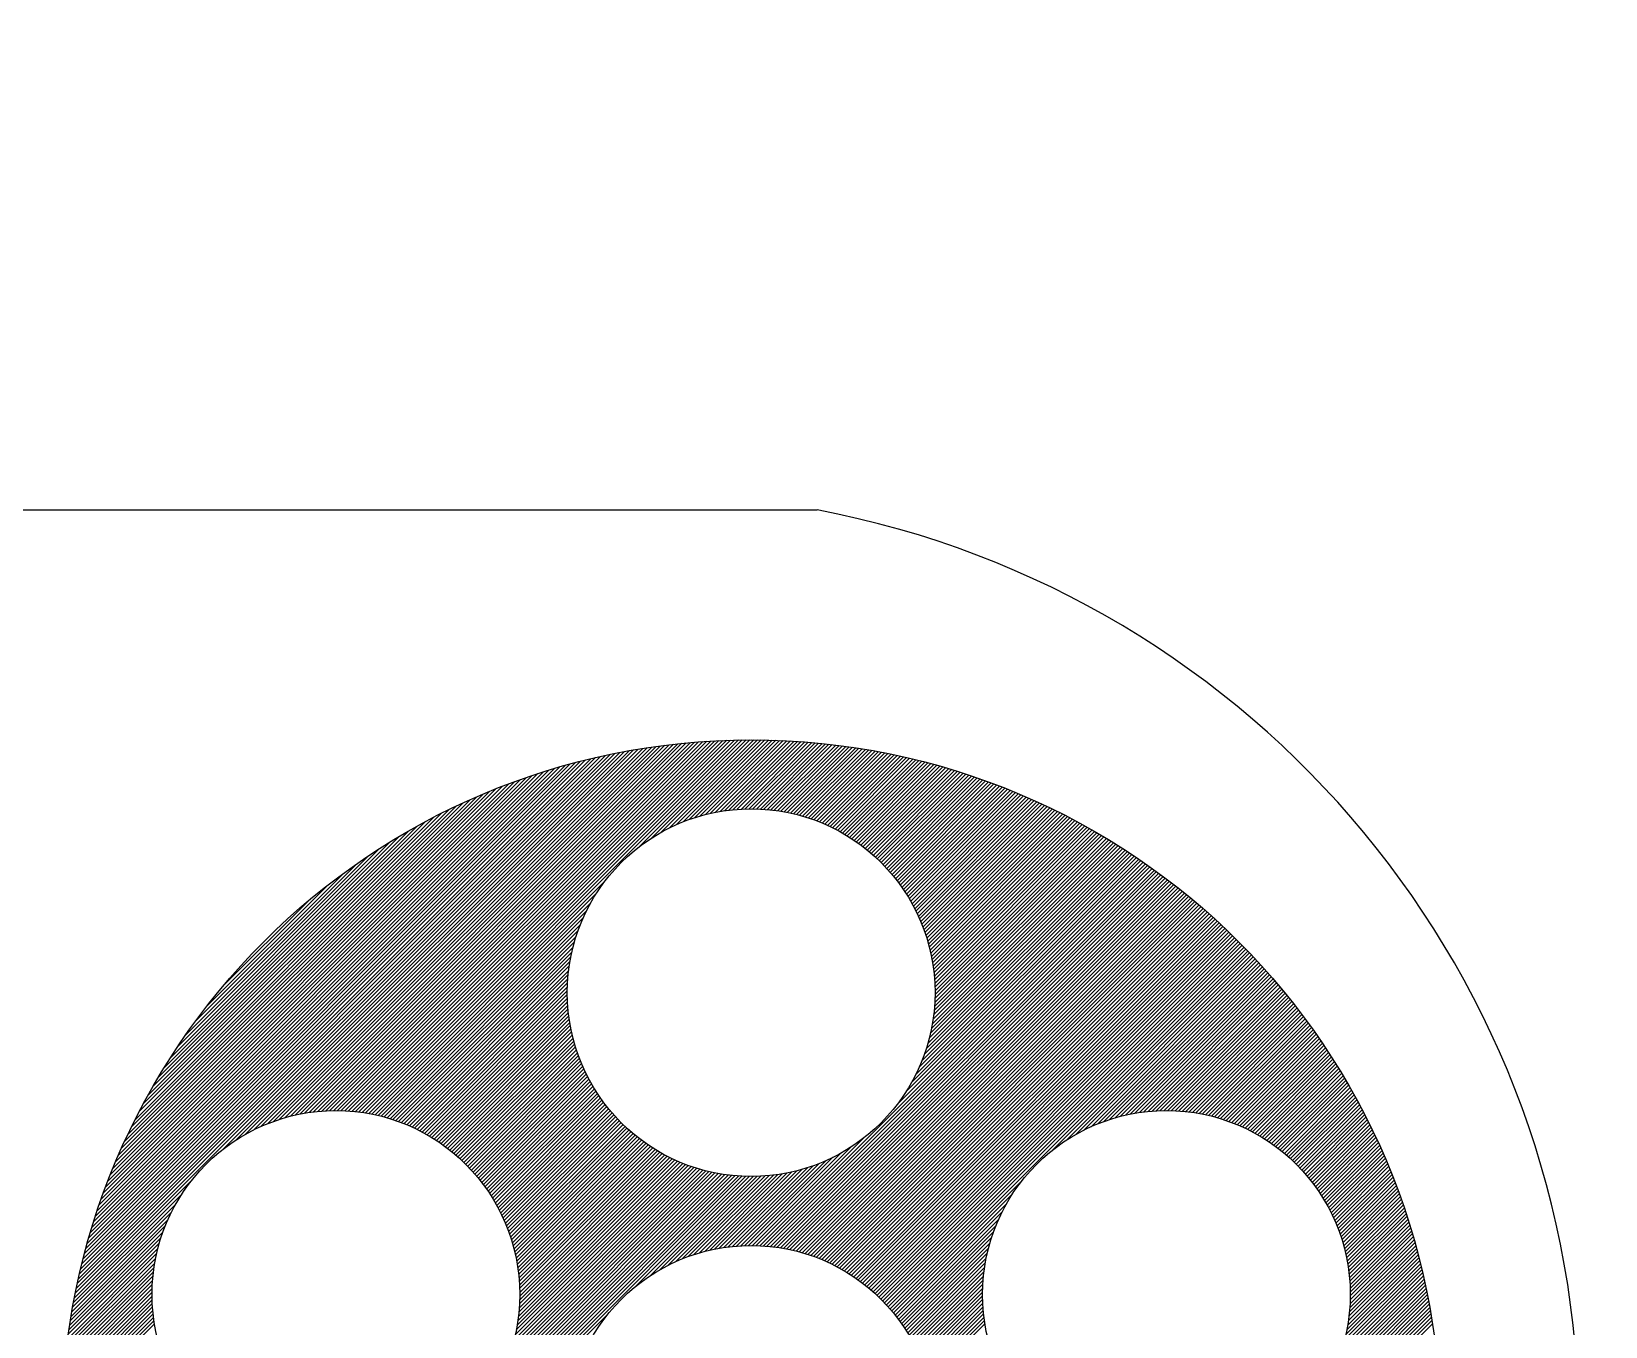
# Model space of a CAD drawing. Extents: x 283.12 to 290.32, y 132.6 to 140.16.
# Drawn here: x 285.175 to 285.689, y 137.102 to 137.524 of the extents above; entities that cross this region are included whole.
import ezdxf

# ---------------------------------------------------------------- set-up
doc = ezdxf.new("R2010")
doc.units = 0
doc.header["$MEASUREMENT"] = 0
doc.layers.add('DETALHES', color=4, linetype='CONTINUOUS')

msp = doc.modelspace()

# ---------------------------------------------------------------- linework, layer by layer
at = {"layer": 'DETALHES', "color": 3}
msp.add_line((284.7170277427011, 137.3679764177375), (285.4319176030197, 137.3679764177375), dxfattribs=at)
at = {"layer": 'DETALHES', "color": 1}
for p, q in [((285.2765856019651, 137.1719858896243), (285.3971901980002, 137.2925904856594)), ((285.2777764999331, 137.1719393507252), (285.398500658528, 137.2926635093201)), ((285.2789452000843, 137.1718706140093), (285.3998030768318, 137.2927284907568)), ((285.2800928289495, 137.1717808060074), (285.4010976059708, 137.2927855830288)), ((285.2812203990692, 137.1716709392601), (285.4023843934444, 137.2928349336353)), ((285.2823288242199, 137.1715419275438), (285.4036635814698, 137.2928766847936)), ((285.2834189320934, 137.1713945985502), (285.4049353072426, 137.2929109736993)), ((285.2844914749297, 137.1712297045194), (285.4061997031803, 137.29293793277)), ((285.2855471384952, 137.1710479312178), (285.4074568971513, 137.2929576898739)), ((285.3737349068419, 137.2579982626974), (285.4087070126894, 137.2929703685449)), ((285.3779263960453, 137.2609523150337), (285.4099501691957, 137.2929760881842)), ((285.3810264729925, 137.2628149551138), (285.4111864821286, 137.2929749642499)), ((285.3836507112921, 137.2642017565464), (285.4124160631819, 137.2929671084362)), ((285.3859883264905, 137.2653019348777), (285.4136390204537, 137.2929526288409)), ((285.3881278149357, 137.2662039864558), (285.4148554586049, 137.292931630125)), ((285.3901191348682, 137.2669578695212), (285.4160654790086, 137.2929042136617)), ((285.3919938035004, 137.2675951012864), (285.417269179892, 137.292870477678)), ((285.3937732356126, 137.2681370965315), (285.4184666564694, 137.2928305173883)), ((285.3954727784667, 137.2685992025186), (285.4196580010689, 137.2927844251207)), ((285.3971038825296, 137.2689928697143), (285.4208433032519, 137.2927322904366)), ((285.3986753641296, 137.2693269144473), (285.4220226499261, 137.2926742002439)), ((285.4001941854619, 137.2696082989126), (285.423196125453, 137.2926102389036)), ((285.1897970318586, 137.1124209305935), (285.3659193163682, 137.2885432151031)), ((285.1901164699493, 137.1139778055513), (285.3643624414104, 137.2882237770124)), ((285.1904505632591, 137.1155493357281), (285.3627909112336, 137.2878896837026)), ((285.190799803452, 137.1171360127881), (285.3612042341736, 137.2875404435096)), ((285.237930399702, 137.1593168615698), (285.3674619996315, 137.2888484614992)), ((285.2422243647699, 137.1623733897707), (285.3689909287976, 137.2891399537984)), ((285.2453578193495, 137.1642694074831), (285.370506517531, 137.2894181056647)), ((285.2480002292447, 137.1656743805113), (285.3720091573619, 137.2896833086285)), ((285.2503497544781, 137.1667864688777), (285.3734992193163, 137.2899359337158)), ((285.2524978596417, 137.1676971371741), (285.3749770553931, 137.2901763329255)), ((285.2544958113135, 137.1684576519788), (285.3764429999074, 137.2904048405727)), ((285.2563758054809, 137.1691002092792), (285.3778973707133, 137.2906217745115)), ((285.2581596490072, 137.1696466159384), (285.3793404703202, 137.2908274372514)), ((285.2598629336665, 137.1701124637307), (285.380772586913, 137.2910221169771)), ((285.2614972714475, 137.1705093646446), (285.3821939952868, 137.2912060884838)), ((285.2630715902837, 137.1708462466137), (285.3836049577036, 137.2913796140336)), ((285.264592932319, 137.1711301517819), (285.3850057246802, 137.2915429441431)), ((285.266066970097, 137.1713667526928), (285.386396535713, 137.2916963183088)), ((285.2674983537897, 137.1715606995184), (285.3877776199462, 137.2918399656749)), ((285.2688909525669, 137.1717158614285), (285.3891491967881, 137.2919741056498)), ((285.2702480271025, 137.1718354990971), (285.3905114764818, 137.2920989484764)), ((285.2715723558316, 137.1719223909591), (285.3918646606322, 137.2922146957597)), ((285.2728663292831, 137.1719789275436), (285.3932089426956, 137.292321540956)), ((285.2741320218436, 137.172007183237), (285.3945445084329, 137.2924196698263)), ((285.2753712472273, 137.1720089717536), (285.3958715363323, 137.2925092608585)), ((285.401665960074, 137.2698426366574), (285.4243638117491, 137.2925404883327)), ((285.4030952935094, 137.2700345332258), (285.425525788383, 137.2924650280994)), ((285.4044860204598, 137.2701878233091), (285.4266821326661, 137.2923839355155)), ((285.4058413744748, 137.2703057404571), (285.4278329197408, 137.2922972857231)), ((285.4071641123119, 137.2703910414271), (285.4289782226618, 137.2922051517771)), ((285.4084566069336, 137.2704460991817), (285.430118112476, 137.2921076047241)), ((285.4097209183159, 137.2704729736969), (285.431252658296, 137.2920047136771)), ((285.4109588482221, 137.2704734667361), (285.4323819273725, 137.2918965458865)), ((285.4121719831736, 137.2704491648204), (285.4335059851615, 137.2917831668084)), ((285.4133617285887, 137.2704014733685), (285.4346248953889, 137.2916646401687)), ((285.4145293362157, 137.2703316441285), (285.4357387201124, 137.2915410280251)), ((285.4156759264035, 137.2702407974492), (285.4368475197802, 137.2914123908259)), ((285.4168025063518, 137.2701299405304), (285.4379513532872, 137.2912787874658)), ((285.4179099851945, 137.269999982506), (285.4390502780283, 137.2911402753399)), ((285.4189991865642, 137.2698517470087), (285.4401443499502, 137.2909969103946)), ((285.4200708591335, 137.2696859827109), (285.4412336235995, 137.2908487471769)), ((285.4211256855173, 137.2695033722276), (285.4423181521703, 137.2906958388806)), ((285.4221642898381, 137.2693045396813), (285.4433979875486, 137.2905382373918)), ((285.4231872441911, 137.2690900571672), (285.444473180355, 137.2903759933312)), ((285.4241950741981, 137.2688604503071), (285.4455437799862, 137.2902091560952)), ((285.4251882638025, 137.2686162030445), (285.4466098346535, 137.2900377738956)), ((285.426167259428, 137.2683577618029), (285.4476713914217, 137.2898618937967)), ((285.4271324736006, 137.2680855391084), (285.4487284962439, 137.2896815617517)), ((285.4280842881152, 137.2677999167559), (285.4497811939967, 137.2894968226375)), ((285.4290230568158, 137.2675012485895), (285.4508295285137, 137.2893077202874)), ((285.4299491080434, 137.26718986295), (285.4518735426169, 137.2891142975235)), ((285.4308627467985, 137.266866064838), (285.4529132781474, 137.288916596187)), ((285.431764256658, 137.2665301378304), (285.4539487759952, 137.2887146571676)), ((285.4326539014782, 137.2661823457836), (285.4549800761266, 137.288508520432)), ((285.4335319269125, 137.2658229343508), (285.4560072176123, 137.2882982250506)), ((285.4343985617654, 137.2654521323366), (285.457030238653, 137.2880838092242)), ((285.435254019206, 137.2650701529101), (285.4580491766043, 137.2878653103084)), ((285.4360984978547, 137.2646771946918), (285.4590640680013, 137.2876427648384)), ((285.1911647127945, 137.1187383589977), (285.3596018879639, 137.2871755341671)), ((285.1915458469028, 137.120356929973), (285.3579833169887, 137.2867944000589)), ((285.1919437978171, 137.1219923177544), (285.3563479292073, 137.2863964491446)), ((285.192359197452, 137.1236451542564), (285.3546950927053, 137.2859810495097)), ((285.1927927214787, 137.1253161151502), (285.3530241318115, 137.285547525483)), ((285.1932450937101, 137.1270059242486), (285.3513343227131, 137.2850951532516)), ((285.1937170910681, 137.1287153584737), (285.3496248884879, 137.2846231558936)), ((285.1942095492333, 137.130445253506), (285.3478949934557, 137.2841306977284)), ((285.1947233690923, 137.1321965102321), (285.3461437367295, 137.2836168778693)), ((285.1952595241284, 137.1339701021353), (285.3443701448264, 137.2830807228333)), ((285.1958190689268, 137.1357670838007), (285.3425731631609, 137.2825211780349)), ((285.4369321827597, 137.2642734427297), (285.4600749485817, 137.2874162085517)), ((285.4377552462756, 137.2638590693785), (285.461081853308, 137.2871856764109)), ((285.4385678488544, 137.2634342350902), (285.4620848163892, 137.2869512026251)), ((285.4393701397594, 137.2629990891282), (285.4630838713016, 137.2867128206704)), ((285.4401622577086, 137.2625537702102), (285.4640790508086, 137.2864705633102)), ((285.4409443314563, 137.2620984070909), (285.4650703869801, 137.2862244626147)), ((285.441716480318, 137.2616331190855), (285.4660579112111, 137.2859745499786)), ((285.4424788146447, 137.2611580165452), (285.4670416542396, 137.2857208561401)), ((285.4432314362509, 137.2606732012843), (285.4680216461641, 137.2854634111974)), ((285.4439744387999, 137.2601787669662), (285.4689979164596, 137.2852022446259)), ((285.4447079081522, 137.2596747994514), (285.4699704939946, 137.2849373852938)), ((285.4454319226768, 137.259161377109), (285.4709394070461, 137.2846688614783)), ((285.4461465535318, 137.2586385710969), (285.4719046833147, 137.2843967008798)), ((285.4468518649133, 137.2581064456113), (285.4728663499392, 137.2841209306371)), ((285.4475479142777, 137.2575650581086), (285.4738244335103, 137.2838415773412)), ((285.4482347525371, 137.257014459501), (285.4747789600848, 137.2835586670487)), ((285.4489124242308, 137.2564546943276), (285.4757299551981, 137.2832722252949)), ((285.4495809676728, 137.2558858009025), (285.476677443877, 137.2829822771067)), ((285.4502404150784, 137.255307811441), (285.477621450652, 137.2826888470146)), ((285.4508907926691, 137.2547207521646), (285.478561999569, 137.2823919590646)), ((285.1964031490102, 137.1375886007512), (285.3407516462105, 137.2819370979516)), ((285.1970130122662, 137.1394359008743), (285.3389043460874, 137.2813272346955)), ((285.1976500222961, 137.1413103477713), (285.3370298991904, 137.2806902246656)), ((285.1983156740922, 137.1432134364345), (285.3351268105272, 137.2800245728695)), ((285.1990116125652, 137.1451468117745), (285.3331934351872, 137.2793286343965)), ((285.1997396545779, 137.1471122906542), (285.3312279563074, 137.2786005923838)), ((285.2005018153372, 137.1491118882806), (285.3292283586811, 137.2778384316245)), ((285.4515321207577, 137.2541246433861), (285.4794991142012, 137.2820916368296)), ((285.4521644138135, 137.2535194995749), (285.4804328176596, 137.2817879034209)), ((285.4527876805091, 137.2529053294034), (285.4813631326039, 137.2814807814982)), ((285.4534019237477, 137.2522821357749), (285.4822900812533, 137.2811702932806)), ((285.4540071406726, 137.2516499158328), (285.4832136853961, 137.2808564605563)), ((285.4546033226582, 137.2510086609513), (285.4841339663996, 137.2805393046926)), ((285.4551904552823, 137.2503583567083), (285.4850509452193, 137.2802188466453)), ((285.4557685182796, 137.2496989828386), (285.4859646424086, 137.2798951069675)), ((285.4563374854768, 137.2490305131686), (285.4868750781272, 137.279568105819)), ((285.4568973247075, 137.2483529155323), (285.4877822721497, 137.2792378629745)), ((285.4574479977074, 137.2476661516651), (285.4886862438744, 137.2789043978321)), ((285.4579894599884, 137.246970177079), (285.4895870123306, 137.2785677294212)), ((285.4585216606906, 137.2462649409141), (285.4904845961872, 137.2782278764107)), ((285.4590445424113, 137.2455503857677), (285.4913790137597, 137.2778848571162)), ((285.4595580410097, 137.2448264474991), (285.4922702830181, 137.2775386895075)), ((285.4600620853853, 137.2440930550076), (285.4931584215935, 137.2771893912158)), ((285.2013003402441, 137.1511478500547), (285.327192396907, 137.2770399067175)), ((285.2021377436525, 137.1532226903302), (285.3251175566315, 137.2762025033092)), ((285.2030168564613, 137.155339240006), (285.3230010069557, 137.2753233905004)), ((285.2039408851363, 137.1575007055481), (285.3208395414136, 137.2743993618254)), ((285.2049134857113, 137.1597107429902), (285.3186295039715, 137.2734267612504)), ((285.2059388576951, 137.161973551841), (285.3163666951207, 137.2724013892666)), ((285.4605565972284, 137.2433501299836), (285.4940434467856, 137.2768369795408)), ((285.4610414907405, 137.2425975866286), (285.4949253755689, 137.2764814714571)), ((285.4615166723225, 137.2418353313437), (285.4958042245996, 137.2761228836207)), ((285.4619820402278, 137.2410632623818), (285.4966800102219, 137.2757612323759)), ((285.462437484176, 137.2402812694629), (285.497552748474, 137.2753965337609)), ((285.462882884926, 137.2394892333459), (285.4984224550942, 137.2750288035141)), ((285.4633181138021, 137.2386870253548), (285.4992891455268, 137.2746580570796)), ((285.463743032169, 137.2378745068547), (285.5001528349275, 137.2742843096133)), ((285.4641574908514, 137.2370515286701), (285.5010135381693, 137.2739075759879)), ((285.4645613294908, 137.2362179304423), (285.5018712698472, 137.2735278707987)), ((285.4649543758318, 137.2353735399163), (285.502726044284, 137.2731452083685)), ((285.4653364449325, 137.2345181721499), (285.503577875535, 137.2727596027524)), ((285.4657073382861, 137.2336516286365), (285.5044267773931, 137.2723710677434)), ((285.207021864859, 137.164293995872), (285.3140462510897, 137.2713183821027)), ((285.2081681929586, 137.1666777608387), (285.311662486123, 137.2701720540031)), ((285.2093845592206, 137.1691315639677), (285.3092086829939, 137.2689556877411)), ((285.2106789960282, 137.1716634376425), (285.3066768093192, 137.2676612509335)), ((285.4660668428458, 137.232773696329), (285.5052727633932, 137.2719796168765)), ((285.466414729938, 137.2318841465541), (285.5061158468174, 137.2715852634335)), ((285.4667507540511, 137.2309827338002), (285.5069560406986, 137.2711880204477)), ((285.4670746514822, 137.2300691943642), (285.5077933578261, 137.2707879007081)), ((285.4673861388205, 137.2291432448354), (285.5086278107488, 137.2703849167637)), ((285.4676849112463, 137.2282045803942), (285.5094594117797, 137.2699790809275)), ((285.467970640616, 137.2272528728968), (285.510288173, 137.2695704052808)), ((285.4682429733017, 137.2262877687154), (285.5111141062631, 137.2691589016768)), ((285.4685015277451, 137.2253088862917), (285.5119372231981, 137.2687445817447)), ((285.4687458916815, 137.2243158133611), (285.5127575352135, 137.2683274568931)), ((285.4689756189754, 137.223308103788), (285.5135750535014, 137.2679075383139)), ((285.4691902260033, 137.2222852739487), (285.5143897890401, 137.2674848369855)), ((285.4693891874989, 137.2212467985773), (285.5152017525984, 137.2670593636767)), ((285.2120612437259, 137.1742831222072), (285.3040571247545, 137.2662790032358)), ((285.2135433087354, 137.1770026240838), (285.3013376228779, 137.2647969382263)), ((285.2151402809723, 137.1798370331878), (285.2985032137739, 137.2631999659894)), ((285.4695719317647, 137.220192105976), (285.5160109547381, 137.2666311289494)), ((285.4697378351241, 137.2191205724682), (285.5168174058179, 137.2662001431621)), ((285.4698862154643, 137.2180315159414), (285.5176211159962, 137.2657664164732)), ((285.4700163246816, 137.2169241882917), (285.518422095234, 137.265329958844)), ((285.4701273397903, 137.2157977665332), (285.5192203532985, 137.2648907800414)), ((285.4702183523959, 137.2146513422717), (285.5200158997653, 137.2644488896411)), ((285.4702883561497, 137.2134839091585), (285.5208087440215, 137.2640042970303)), ((285.4703337882556, 137.2085795937961), (285.5239532802398, 137.2621990857803)), ((285.4703362316876, 137.2122943478293), (285.5215988952688, 137.2635570114105)), ((285.4703604422405, 137.2098436846481), (285.523171154629, 137.2626543970366)), ((285.4703607284085, 137.2110814076832), (285.5223863625253, 137.2631070417999)), ((285.2168715751308, 137.1828057642134), (285.2955344827483, 137.2614686718309)), ((285.2187629002792, 137.1859345262288), (285.2924057207329, 137.2595773466825)), ((285.2208495603795, 137.1892586231962), (285.2890816237655, 137.2574906865822)), ((285.4674872091375, 137.1921212091402), (285.5323829791137, 137.2570169791163)), ((285.468028502275, 137.1938999391447), (285.5316296619266, 137.2575010987962)), ((285.4684900123627, 137.1955988860995), (285.5308737624197, 137.2579826361564)), ((285.4688831643215, 137.1972294749254), (285.5301152737419, 137.2584615843458)), ((285.4692167568087, 137.1988005042796), (285.529354188888, 137.2589379363589)), ((285.4694977393477, 137.2003189236857), (285.5285905006962, 137.2594116850343)), ((285.4697317161281, 137.2017903373332), (285.5278242018472, 137.2598828230523)), ((285.4699232856102, 137.2032193436824), (285.5270552848612, 137.2603513429334)), ((285.4700762770098, 137.2046097719491), (285.5262837420966, 137.2608172370359)), ((285.4701939195667, 137.205964851373), (285.5255095657477, 137.261280497554)), ((285.4702789665922, 137.2072873352656), (285.5247327478423, 137.2617411165157)), ((285.2231823848599, 137.1928288845436), (285.285511362418, 137.2551578621018)), ((285.2258394213108, 137.1967233578617), (285.2816168891, 137.2525008256509)), ((285.4131759727744, 137.1279104778405), (285.538317325726, 137.253051830792)), ((285.414346987252, 137.127844055451), (285.539047685745, 137.252544753944)), ((285.4154968158872, 137.1277564472191), (285.5397755238474, 137.2520351551792)), ((285.4166264826155, 137.1276486770803), (285.5405008452967, 137.2515230397614)), ((285.4579191766806, 137.1738911186138), (285.5375844383896, 137.2535563803227)), ((285.4608576626757, 137.1780670414759), (285.5368490181972, 137.2540583969974)), ((285.4627150807884, 137.1811618964556), (285.5361110594702, 137.2545578751374)), ((285.4640990168515, 137.1837832693859), (285.5353705563892, 137.2550548089235)), ((285.4651973100841, 137.1861189994855), (285.5346275029922, 137.2555491923936)), ((285.4660979947861, 137.1882571210546), (285.533881893173, 137.2560410194415)), ((285.4668508243017, 137.1902473874373), (285.5331337206798, 137.2565302838154)), ((285.2289522024386, 137.2010735758565), (285.2772666711052, 137.2493880445231)), ((285.2865865497093, 137.1708499055648), (285.3628419336633, 137.2471052895189)), ((285.4177369111144, 137.1275216687122), (285.5412236552211, 137.2510084128189)), ((285.418828937728, 137.1273762584587), (285.5419439586148, 137.2504912793454)), ((285.4199033222983, 137.1272132061619), (285.5426617603384, 137.249971644202)), ((285.4209607573044, 137.127033204301), (285.5433770651212, 137.2494495121177)), ((285.4220018756205, 137.12683688575), (285.5440898775616, 137.2489248876911)), ((285.4230272571409, 137.1266248304032), (285.5448002021287, 137.248397775391)), ((285.4240374344657, 137.1263975708609), (285.5455080431628, 137.2478681795581)), ((285.4250328978076, 137.1261555973358), (285.5462134048773, 137.2473361044055)), ((285.4260140992426, 137.1258993619037), (285.546916291359, 137.2468015540201)), ((285.2327778586265, 137.2061366689115), (285.2722035780502, 137.2455623883352)), ((285.2876102831598, 137.1706362021483), (285.3598878813271, 137.2429138003155)), ((285.426981456411, 137.125629282205), (285.5476167065693, 137.2462645323633)), ((285.4279353557511, 137.1253457446781), (285.5483146543453, 137.2457250432723)), ((285.4288761553358, 137.1250491073957), (285.5490101384007, 137.2451830904606)), ((285.4298041873698, 137.1247397025626), (285.5497031623265, 137.2446386775194)), ((285.4307197603941, 137.1244178387199), (285.5503937295921, 137.2440918079178)), ((285.4316231612397, 137.1240838026983), (285.5510818435458, 137.2435424850044)), ((285.4325146567614, 137.123737861353), (285.5517675074159, 137.2429907120074)), ((285.4333944953838, 137.1233802631083), (285.5524507243114, 137.2424364920359)), ((285.4342629084795, 137.123011239337), (285.5531314972226, 137.2418798280801)), ((285.4351201116035, 137.1226310055938), (285.553809829022, 137.2413207230124)), ((285.2886188666998, 137.1704073488212), (285.3580252412469, 137.2398137233683)), ((285.2896127862774, 137.1701638315317), (285.3566384398144, 137.2371894850687)), ((285.4359663055983, 137.1222397627216), (285.5544857224649, 137.2407591795882)), ((285.4368016775878, 137.121837697844), (285.5551591801897, 137.2401952004459)), ((285.4376264018697, 137.1214249852589), (285.5558302047192, 137.2396287881083)), ((285.4384406407204, 137.1210017872425), (285.5564987984606, 137.2390599449826)), ((285.4392445451197, 137.1205682547747), (285.5571649637062, 137.2384886733612)), ((285.4400382554052, 137.1201245281931), (285.5578287026344, 137.2379149754223)), ((285.4408219018632, 137.119670737784), (285.5584900173093, 137.2373388532301)), ((285.4415956052621, 137.1192070043159), (285.5591489096821, 137.2367603087358)), ((285.4423594773345, 137.1187334395212), (285.5598053815908, 137.2361793437775)), ((285.290592490124, 137.1699060985112), (285.355538261483, 137.2348518698703)), ((285.2915583924016, 137.1696345639218), (285.354636209905, 137.2327123814251)), ((285.4431136212115, 137.1182501465311), (285.5604594347613, 137.2355959600808)), ((285.4438581318156, 137.1177572202681), (285.561111070807, 137.2350101592596)), ((285.4445930962137, 137.1172547477991), (285.5617602912302, 137.2344219428157)), ((285.4453185939346, 137.116742808653), (285.5624070974214, 137.2338313121397)), ((285.4460346972539, 137.1162214751052), (285.5630514906601, 137.2332382685115)), ((285.4467414714482, 137.1156908124324), (285.5636934721155, 137.2326428130997)), ((285.447438975021, 137.1151508791381), (285.564333042846, 137.2320449469631)), ((285.4481272599024, 137.1146017271525), (285.5649702037997, 137.2314446710497)), ((285.2925108763909, 137.169349611044), (285.3538823268395, 137.2307210614926)), ((285.2934502972892, 137.1690515950751), (285.3532450950744, 137.2288463928604)), ((285.2943769846738, 137.1687408455927), (285.3527030998293, 137.2270669607482)), ((285.4488063716244, 137.1140434020074), (285.5656049558149, 137.2308419861979)), ((285.4494763494718, 137.1134759429877), (285.5662372996202, 137.2302368931361)), ((285.4501372266123, 137.1128993832611), (285.5668672358343, 137.229629392483)), ((285.4507890302046, 137.1123137499864), (285.5674947649663, 137.2290194847481)), ((285.4514317814868, 137.1117190644015), (285.5681198874165, 137.2284071703312)), ((285.4520654958442, 137.1111153418918), (285.5687426034754, 137.2277924495229)), ((285.4526901828594, 137.11050259204), (285.5693629133242, 137.2271753225047)), ((285.4533058463427, 137.1098808186561), (285.5699808170353, 137.2265557893487)), ((285.453912484344, 137.1092500197904), (285.5705963145716, 137.225933850018)), ((285.2952912446787, 137.1684176687305), (285.3522409938422, 137.225367417894)), ((285.2961933619226, 137.1680823491074), (285.3518473266465, 137.2237363138312)), ((285.2970836012221, 137.1677351515398), (285.3515132819134, 137.2221648322311)), ((285.454510089147, 137.1086101877264), (285.5712094057871, 137.2253095043664)), ((285.4550986472445, 137.1079613089567), (285.5718200904263, 137.2246827521385)), ((285.4556781392945, 137.1073033641397), (285.5724283681247, 137.2240535929699)), ((285.5087383638815, 137.1591261518596), (285.5730342384083, 137.2234220263863)), ((285.5131257903358, 137.1622761414468), (285.5736377006936, 137.2227880518045)), ((285.5162882082922, 137.1642011225361), (285.5742387542875, 137.2221516685314)), ((285.5189461866828, 137.1656216640597), (285.5748373983873, 137.2215128757641)), ((285.5213058541871, 137.1667438946969), (285.5754336320803, 137.2208716725901)), ((285.2979622091178, 137.1673763225684), (285.3512318974482, 137.2206460108988)), ((285.298829415237, 137.1670060918205), (285.3509975597033, 137.2191742362868)), ((285.2996854335129, 137.1666246732294), (285.350805663135, 137.2177449028514)), ((285.300530463278, 137.1662322661273), (285.3506523730516, 137.216354175901)), ((285.5234612709788, 137.1676618746215), (285.5760274543437, 137.2202280579863)), ((285.5254648366828, 137.1684280034585), (285.576618864044, 137.2195820308196)), ((285.5273493315677, 137.1690750614763), (285.5772078599376, 137.2189335898461)), ((285.5291368985883, 137.1696251916298), (285.5777944406695, 137.218282733711)), ((285.5308433384703, 137.1700941946447), (285.5783786047739, 137.2176294609482)), ((285.5324804009079, 137.1704938202153), (285.578960350673, 137.2169737699803)), ((285.5340571088061, 137.1708330912463), (285.5795396766775, 137.2163156591177)), ((285.5355805722386, 137.1711191178118), (285.5801165809854, 137.2156551265585)), ((285.3013646902454, 137.1658290562277), (285.3505344559036, 137.214998821886)), ((285.3021882873925, 137.1654152165077), (285.3504491549337, 137.2136760840489)), ((285.3030014157562, 137.1649909080043), (285.3503940971791, 137.2123835894272)), ((285.3038042251497, 137.1645562805308), (285.3503672226638, 137.2111192780449)), ((285.5370565138131, 137.1713576225192), (285.5806910616823, 137.2149921703883)), ((285.5384896215326, 137.1715532933716), (285.5812631167404, 137.2143267885794)), ((285.5398837937676, 137.1717100287395), (285.5818327440184, 137.2136589789903)), ((285.541242314146, 137.1718311122508), (285.5823999412607, 137.2129887393656)), ((285.5425679794352, 137.171919340673), (285.5829647060975, 137.2123160673352)), ((285.5438631950108, 137.1719771193815), (285.5835270360431, 137.2116409604137)), ((285.5451300474318, 137.1720065349354), (285.5840869284965, 137.2109634160001)), ((285.3045968548106, 137.1641114733246), (285.3503667296247, 137.2098813481387)), ((285.3053794339842, 137.1636566156312), (285.3503910315404, 137.2086682131873)), ((285.3061520824522, 137.163191827232), (285.3504387229923, 137.2074784677721)), ((285.3069149110084, 137.1627172189212), (285.3505085522323, 137.2063108601451)), ((285.5463703605029, 137.1720094111394), (285.5846443807403, 137.2102834313768)), ((285.5475857392022, 137.1719873529717), (285.5851993899399, 137.2096010037094)), ((285.5487776045412, 137.1719417814436), (285.5857519531431, 137.2089161300455)), ((285.5499472215481, 137.1718739615834), (285.5863020672793, 137.2082288073146)), ((285.5510957219657, 137.171785025134), (285.5868497291588, 137.207539032327)), ((285.5522241228355, 137.1716759891367), (285.587394935472, 137.2068468017732)), ((285.5533333418457, 137.1715477712798), (285.5879376827888, 137.2061521122229)), ((285.5544242101067, 137.1714012026738), (285.5884779675575, 137.2054549601245)), ((285.3076680218898, 137.1622328929355), (285.3505993989115, 137.2051642699572)), ((285.3084115091638, 137.1617389433423), (285.3507102558303, 137.2040376900089)), ((285.3091454590776, 137.1612354563892), (285.3508402138547, 137.2029302111663)), ((285.309869950373, 137.1607225108174), (285.3509884493521, 137.2018410097965)), ((285.3105850545663, 137.1602001781436), (285.3511542136499, 137.2007693372273)), ((285.5554974828632, 137.1712370385632), (285.5890157861041, 137.2047553418041)), ((285.5565538485349, 137.1710559673678), (285.5895511346316, 137.2040532534645)), ((285.5575939363953, 137.1708586183611), (285.5900840092186, 137.2033486911844)), ((285.5586183231302, 137.170645568229), (285.5906144058189, 137.2026416509176)), ((285.5596275384701, 137.1704173467017), (285.5911423202602, 137.2019321284918)), ((285.5606220700493, 137.1701744414139), (285.5916677482431, 137.2012201196077)), ((285.5616023676203, 137.1699173021177), (285.5921906853404, 137.2005056198379)), ((285.3112908362006, 137.1596685229109), (285.3513368241332, 137.1997145108435)), ((285.3119873530686, 137.1591276029118), (285.3515356566795, 137.1986759065227)), ((285.3126746564092, 137.1585774693854), (285.3517501391935, 137.1976529521697)), ((285.3133527910805, 137.1580181671895), (285.3519797460536, 137.1966451221627)), ((285.3140217957084, 137.1574497349504), (285.3522239933163, 137.1956519325583)), ((285.5625688467206, 137.1696463443511), (285.5927111269954, 137.1997886246258)), ((285.5635218918805, 137.1693619526438), (285.5932290685214, 137.1990691292847)), ((285.5644618594347, 137.169064483331), (285.5937445051, 137.1983471289962)), ((285.5653890800005, 137.1687542670297), (285.5942574317805, 137.1976226188096)), ((285.5663038606642, 137.1684316108263), (285.594767843478, 137.1968955936401)), ((285.5672064869201, 137.1680968002151), (285.5952757349728, 137.1961660482678)), ((285.5680972243915, 137.1677501008195), (285.5957811009087, 137.1954339773366)), ((285.3146817028142, 137.1568722051891), (285.3524824345578, 137.1946729369328)), ((285.3153325389206, 137.1562856044284), (285.3527546572524, 137.1937077227602)), ((285.3159743246376, 137.1556899532783), (285.3530402796048, 137.1927559082456)), ((285.3166070747291, 137.1550852665028), (285.3533389477712, 137.1918171395449)), ((285.3172307981602, 137.1544715530668), (285.3536503334108, 137.1908910883174)), ((285.3178454981257, 137.1538488161652), (285.3539741315228, 137.1899774495623)), ((285.5689763203649, 137.1673917599258), (285.5962839357915, 137.1946993753523)), ((285.5698440051584, 137.1670220078522), (285.596784233988, 137.1939622366818)), ((285.5707004933473, 137.166641059174), (285.5972819897246, 137.1932225555514)), ((285.571545984862, 137.1662491138216), (285.5977771970854, 137.192480326045)), ((285.5723806659743, 137.1658463580668), (285.5982698500109, 137.1917355421034)), ((285.5732047101843, 137.1654329654098), (285.5987599422965, 137.1909881975219)), ((285.5740182790199, 137.1650090973783), (285.5992474675908, 137.1902382859492)), ((285.3184511720606, 137.153217053233), (285.3543100585304, 137.1890759397028)), ((285.3190478116318, 137.1525762559372), (285.3546578505772, 137.1881862948825)), ((285.3196354027112, 137.1519264101495), (285.3550172620101, 137.1873082694484)), ((285.3202139253309, 137.1512674959021), (285.3553880640242, 137.1864416345954)), ((285.3207833536184, 137.1505994873226), (285.3557700434506, 137.1855861771548)), ((285.321343655713, 137.14992235255), (285.356163001669, 137.1847416985061)), ((285.5748215227563, 137.1645749042476), (285.5997324193942, 137.1894858008855)), ((285.5756145810668, 137.1641305256911), (285.6002147910568, 137.188730735681)), ((285.5763975836092, 137.1636760913664), (285.6006945757768, 137.187973083534)), ((285.577170650556, 137.1632117214461), (285.6011717665988, 137.1872128374889)), ((285.577933893073, 137.162737527096), (285.6016463564121, 137.186449990435)), ((285.5786874137514, 137.1622536109074), (285.602118337948, 137.1856845351039)), ((285.5794313069975, 137.1617600672864), (285.602587703779, 137.1849164640679)), ((285.3218947936618, 137.1492360536319), (285.3565667536311, 137.1839080136011)), ((285.3224367232953, 137.1485405463982), (285.3569811269823, 137.1830849500852)), ((285.3229693940796, 137.1478357803155), (285.3574059612705, 137.1822723475064)), ((285.3234927489481, 137.1471216983169), (285.3578411072326, 137.1814700566014)), ((285.3240067241059, 137.1463982366075), (285.3582864261505, 137.1806779386522)), ((285.3245112488104, 137.145665324445), (285.3587417892699, 137.1798958649045)), ((285.5801656593835, 137.1612569828053), (285.603054446316, 137.1841457697378)), ((285.5808905499628, 137.1607444365175), (285.6035185578064, 137.1833724443611)), ((285.5816060505529, 137.1602225002406), (285.6039800303319, 137.1825964800196)), ((285.5823122259877, 137.1596912388083), (285.6044388558067, 137.1818178686273)), ((285.5830091343416, 137.1591507102951), (285.6048950259748, 137.1810366019283)), ((285.5836968271276, 137.158600966214), (285.6053485324078, 137.1802526714942)), ((285.3250062451234, 137.1449228838909), (285.3592070772752, 137.1791237160428)), ((285.3254916276326, 137.144170829533), (285.3596821798155, 137.178361381716)), ((285.3259673031418, 137.1434090681752), (285.3601669950765, 137.1776087601099)), ((285.3264331703255, 137.1426374984918), (285.3606614293945, 137.1768657575608)), ((285.3268891193454, 137.1418560106446), (285.3611653969094, 137.1761322882086)), ((285.3273350314247, 137.1410644858569), (285.3616788192518, 137.1754082736839)), ((285.3277707783774, 137.1402627959425), (285.3622016252639, 137.174693642829)), ((285.5843753494709, 137.1580420516902), (285.6057993665027, 137.1794660687221)), ((285.5850447402588, 137.1574740056111), (285.6062475194794, 137.1786767848317)), ((285.585705032269, 137.1568968607542), (285.606692982378, 137.1778848108631)), ((285.5863562522765, 137.1563106438946), (285.6071357460564, 137.1770901376745)), ((285.5869984211402, 137.1557153758913), (285.6075758011877, 137.1762927559388)), ((285.5876315538709, 137.1551110717548), (285.6080131382575, 137.1754926561414)), ((285.5882556596784, 137.1544977406953), (285.6084477475607, 137.1746898285775)), ((285.3281962220859, 137.1394508027839), (285.3627337507495, 137.1739883314475)), ((285.3286112139232, 137.1386283577541), (285.3632751382522, 137.1732922820831)), ((285.3290155941131, 137.1377953010769), (285.3638257368598, 137.1726054438236)), ((285.3294091910209, 137.1369514611177), (285.3643855020332, 137.17192777213)), ((285.3297918203671, 137.1360966535968), (285.3649543954583, 137.171259228688)), ((285.3301632843541, 137.1352306807167), (285.3655323849198, 137.1705997812824)), ((285.3305233706958, 137.1343533301913), (285.3661194441962, 137.1699494036917)), ((285.3308718515378, 137.1334643741662), (285.3667155529747, 137.1693080756031)), ((285.5888707420018, 137.1538753861517), (285.6088796191991, 137.1738842633489)), ((285.5894767985203, 137.153244005803), (285.6093087430784, 137.1730759503611)), ((285.5900738211454, 137.1526035915611), (285.609735108905, 137.1722648793206)), ((285.5906617959955, 137.1519541295442), (285.6101587061829, 137.1714510397314)), ((285.5912407033513, 137.1512956000328), (285.6105795242104, 137.1706344208919)), ((285.591810517592, 137.1506279774064), (285.6109975520774, 137.1698150118918)), ((285.331208482252, 137.1325635680133), (285.3673206967859, 137.1686757825473)), ((285.3315330000909, 137.1316506489852), (285.3679348669574, 137.1680525158517)), ((285.3318451226806, 137.1307253347079), (285.3685580605859, 137.1674382726131)), ((285.3321445463292, 137.1297873214893), (285.369190280528, 137.1668330556882)), ((285.3324309441231, 137.1288362824162), (285.3698315354094, 137.1662368737025)), ((285.3327039637803, 137.1278718652063), (285.3704818396524, 137.1656497410785)), ((285.3329632252202, 137.1268936897791), (285.3711412135222, 137.1650716780811)), ((285.3332083178044, 137.1259013454963), (285.3718096831921, 137.164502710884)), ((285.5923712071125, 137.1499512300599), (285.611412778661, 137.1689928016084)), ((285.5929227342207, 137.1492653203009), (285.6118251926232, 137.1681677787034)), ((285.5934650550129, 137.1485702042262), (285.6122347824062, 137.1673399316194)), ((285.5939981192287, 137.1478658315749), (285.6126415362295, 137.1665092485756)), ((285.5945218700817, 137.1471521455608), (285.613045442086, 137.1656757175651)), ((285.5950362440664, 137.1464290826784), (285.6134464877379, 137.1648393263499)), ((285.3334387971948, 137.1248943880197), (285.3724872808285, 137.1639428716533)), ((285.33365418176, 137.1238723357178), (285.3731740446956, 137.1633921986534)), ((285.3338539484509, 137.1228346655415), (285.3738700192818, 137.1628507363724)), ((285.3340375280461, 137.1217808082697), (285.3745752554466, 137.1623185356702)), ((285.3342042996467, 137.1207101430032), (285.375289810593, 137.1617956539495)), ((285.334353584269, 137.1196219907584), (285.3760137488617, 137.1612821553511)), ((285.3344846373506, 137.1185156069729), (285.3767471413531, 137.1607781109754)), ((285.3345966399332, 137.1173901726885), (285.3774900663771, 137.1602835991324)), ((285.3346886882283, 137.1162447841165), (285.3782426097321, 137.1597987056203)), ((285.334759781183, 137.1150784402041), (285.3790048650171, 137.1593235240382)), ((285.4107656927671, 137.1279750715673), (285.4427731548849, 137.1599825336851)), ((285.4119826327264, 137.1279545746595), (285.446949077747, 137.1629210196801)), ((285.5955411707396, 137.1456965724846), (285.6138446607127, 137.1640000624576)), ((285.5960365724733, 137.1449545373511), (285.6142399482995, 137.1631579131773)), ((285.5965223641779, 137.1442028921886), (285.6146323375443, 137.162312865555)), ((285.5969984529938, 137.1434415441375), (285.6150218152459, 137.1614649063896)), ((285.5974647379475, 137.1426703922241), (285.6154083679516, 137.1606140222281)), ((285.5979211095697, 137.1418893269792), (285.6157919819522, 137.1597601993616)), ((285.3329859166641, 137.0972178964132), (285.3898574625605, 137.1540894423096)), ((285.3333758608904, 137.0988452775066), (285.3889560498067, 137.1544254664228)), ((285.3337066366898, 137.100413490173), (285.3880665000318, 137.154773353515)), ((285.3339851151106, 137.1019294054609), (285.3871885677243, 137.1551328580746)), ((285.3342168423426, 137.10339856956), (285.3863220242109, 137.1555037514283)), ((285.3344063729131, 137.1048255369976), (285.3854666564445, 137.155885820529)), ((285.3345575020578, 137.1062141030093), (285.3846222659184, 137.15627886687)), ((285.3346734322581, 137.1075674700768), (285.3837886676907, 137.1566827055093)), ((285.3347568954215, 137.1088883701073), (285.3829656895061, 137.1570971641918)), ((285.3348088055614, 137.1138900277154), (285.379776933979, 137.158858156133)), ((285.3348102443595, 137.1101791559122), (285.3821531710059, 137.1575220825587)), ((285.3348345179011, 137.112678303188), (285.3805589268978, 137.1584027121848)), ((285.3348355225069, 137.1114418709268), (285.3813509630149, 137.1579573114347)), ((285.404269555944, 137.1276661190796), (285.4305928089234, 137.153989372059)), ((285.4056302835417, 137.1277894098102), (285.4325830753062, 137.1547422015747)), ((285.4069579886039, 137.1278796780053), (285.4347211968753, 137.1556428862767)), ((285.4082550993205, 137.1279393518549), (285.4370569269749, 137.1567411795093)), ((285.4095237209442, 137.1279705366115), (285.4396782999051, 137.1581251155724)), ((285.5983674494716, 137.1410982300141), (285.6161726432777, 137.1589034238201)), ((285.5988036298761, 137.1402969735515), (285.6165503376922, 137.1580436813675)), ((285.5992295130977, 137.139485419906), (285.616925050689, 137.1571809574972)), ((285.5996449509672, 137.1386634209084), (285.6172967674855, 137.1563152374267)), ((285.6000497841949, 137.137830817269), (285.6176654730179, 137.155446506092)), ((285.6004438416638, 137.1369874378708), (285.6180311519356, 137.1545747481426)), ((285.1894917854625, 137.1108782473302), (285.2275327029174, 137.1489191647852)), ((285.2112808483753, 136.9631384594536), (285.3995933977835, 137.1514510088619)), ((285.2117090828772, 136.9623292570885), (285.4006480903848, 137.1512682645961)), ((285.2121400684399, 136.9615228057841), (285.4017196238925, 137.1511023612367)), ((285.212573794905, 136.9607190953821), (285.4028086804194, 137.1509539808964)), ((285.2130102523113, 136.9599181159213), (285.4039160080691, 137.1508238716791)), ((285.2134494308917, 136.9591198576347), (285.4050424298276, 137.1507128565705)), ((285.2138913210706, 136.9583243109465), (285.406188854089, 137.1506218439649)), ((285.2143359134608, 136.9575314664696), (285.4073562872023, 137.1505518402111)), ((285.32259737052, 137.0756924184654), (285.3985549224121, 137.1516499703575)), ((285.3254431748984, 137.0797756597109), (285.3975320925728, 137.1518645773853)), ((285.3272686533859, 137.0828385750655), (285.3965243829997, 137.1520943046793)), ((285.3286349312463, 137.0854422897929), (285.395531310069, 137.1523386686157)), ((285.3297215647495, 137.0877663601632), (285.3945524276454, 137.1525972230591)), ((285.3306137766036, 137.0898960088844), (285.3935873234639, 137.1528695557447)), ((285.3313600660127, 137.0918797351606), (285.3926356159666, 137.1531552851145)), ((285.3319911879292, 137.0937482939442), (285.3916969515253, 137.1534540575403)), ((285.3325281146928, 137.0955226575748), (285.3907710019965, 137.1537655448786)), ((285.372823547469, 137.1147816636107), (285.4085458485315, 137.1505039646732)), ((285.3773691635083, 137.1180898427829), (285.4097587886776, 137.1504794679523)), ((285.3805775162752, 137.1200607586828), (285.4109965117127, 137.1504797541202)), ((285.383259807423, 137.1215056129635), (285.4122606025646, 137.1505064081052)), ((285.38563520007, 137.1226435687434), (285.4135528610951, 137.1505612297686)), ((285.3878019056311, 137.1235728374375), (285.4148753449878, 137.1506462767941)), ((285.3898141151548, 137.1243476100941), (285.4162304244117, 137.150763919351)), ((285.3917055261292, 137.1250015842014), (285.4176208526784, 137.1509169107506)), ((285.3934988065339, 137.125557427739), (285.4190498590276, 137.1511084802327)), ((285.3952100823379, 137.1260312666759), (285.4205212726751, 137.1513424570131)), ((285.3968513169927, 137.1264350644637), (285.4220396920812, 137.1516234395521)), ((285.3984316805041, 137.126777991108), (285.4236107214354, 137.1519570320393)), ((285.3999583879774, 137.1270672617142), (285.4252413102613, 137.1523501839981)), ((285.401437239314, 137.1273086761837), (285.4269402572161, 137.1528116940858)), ((285.4028729808527, 137.1275069808554), (285.4287189872206, 137.1533529872233)), ((285.4562485400589, 137.106636328037), (285.4987745197716, 137.1491623077498)), ((285.6008269396471, 137.1361330989871), (285.6183937885959, 137.1536999479358)), ((285.6011988809391, 137.135267603412), (285.6187533670579, 137.1528220895308)), ((285.6015594538889, 137.1343907394947), (285.6191098710771, 137.1519411566829)), ((285.601908431325, 137.1335022800638), (285.6194632840984, 137.1510571328371)), ((285.6022455693564, 137.1326019812281), (285.6198135892509, 137.1501700011225)), ((285.6025706060328, 137.1316895810374), (285.6201607693407, 137.1492797443452)), ((285.1892002931633, 137.109349318164), (285.2244761747166, 137.1446251997173)), ((285.4568098183208, 137.1059601694319), (285.4956245301845, 137.1447748812955)), ((285.6028832598448, 137.1307647979824), (285.6205048068441, 137.1483863449816)), ((285.6031832280407, 137.1298273293111), (285.6208456839016, 137.147489785172)), ((285.6034701847327, 137.128876849136), (285.6211833823099, 137.1465900467133)), ((285.6037437787609, 137.1279130062971), (285.621517883515, 137.1456871110513)), ((285.6040036312759, 137.1269354219451), (285.6218491686047, 137.144780959274)), ((285.6042493329953, 137.1259436867974), (285.6221772183009, 137.143871572103)), ((285.1886569383332, 137.1063310895998), (285.2211751839759, 137.1388493352425)), ((285.188922141297, 137.1078337294307), (285.2225801570041, 137.1414917451377)), ((285.4573619367837, 137.1052748510276), (285.4936995490952, 137.1416124633391)), ((285.4579048519481, 137.1045803293249), (285.4922790075716, 137.1389544849485)), ((285.6044804410781, 137.1249373580131), (285.6225020129511, 137.1429589298861)), ((285.6046964755528, 137.1239159556208), (285.622823532521, 137.1420430125889)), ((285.6048969152168, 137.1228789584177), (285.6231417565852, 137.1411237997861)), ((285.6050811929113, 137.1218257992451), (285.623456664319, 137.1402012706528)), ((285.60524869005, 137.1207558595168), (285.623768234489, 137.1392754039557)), ((285.1881639140362, 137.1033631915686), (285.2191524273131, 137.1343517048456)), ((285.1884043132459, 137.1048410276454), (285.2200630956095, 137.1364998100091)), ((285.4584385139676, 137.1038765544774), (285.4911567769344, 137.1365948174442)), ((285.4589628664818, 137.1031634701245), (285.4902387970098, 137.1344394006525)), ((285.6053987302542, 137.1196684628539), (285.6240764454437, 137.1383461780434)), ((285.6055305719087, 137.1185628676413), (285.6243812751045, 137.1374135708371)), ((285.6056433994068, 137.1174382582723), (285.6246827009547, 137.1364775598202)), ((285.6057363127909, 137.1162937347893), (285.6249807000301, 137.1355381220285)), ((285.6058083154128, 137.1151283005442), (285.6252752489081, 137.1345952340394)), ((285.6058582991316, 137.1139408473959), (285.6255663236964, 137.1336488719607)), ((285.1875128097104, 137.0989997766415), (285.2172029485488, 137.12868991548)), ((285.1877184724502, 137.1004428762484), (285.2177493552081, 137.1304737590063)), ((285.187935406389, 137.1018972470543), (285.2183919125084, 137.1323537531738)), ((285.4594778464244, 137.1024410132), (285.4894726681728, 137.1324358349485)), ((285.459983383806, 137.1017091137145), (285.4888256101549, 137.1305513400635)), ((285.4604794014693, 137.1009676945107), (285.4882754800015, 137.128763773043)), ((285.605728716868, 137.1076240807969), (285.626968715752, 137.1288640796808)), ((285.605810858678, 137.108943659474), (285.6266953870373, 137.1298281878333)), ((285.6058629786969, 137.1102332163599), (285.6264184573212, 137.1307886949843)), ((285.605885026418, 137.1127301378152), (285.6258539000224, 137.1326990114196)), ((285.6058871085365, 137.1114947830667), (285.6261379530206, 137.1317456275507)), ((285.1869606329281, 137.0947352892581), (285.2160033178735, 137.1237779742035)), ((285.1871341584778, 137.0961462516749), (285.2163401998426, 137.1253522930397)), ((285.1873181299846, 137.0975676600487), (285.2167371007566, 137.1269866308207)), ((285.4609658148142, 137.1002166709886), (285.4878064769866, 137.127057333161)), ((285.4614425314917, 137.099455950799), (285.487406851416, 137.1254202707234)), ((285.4619094510618, 137.0986854335021), (285.487067580385, 137.1238435628253)), ((285.6047705615782, 137.1004787411718), (285.6282803808782, 137.1239885604717)), ((285.6050469544783, 137.1019925709389), (285.6280254729411, 137.1249710894018)), ((285.6052768073713, 137.103459860699), (285.6277668234817, 137.1259498768094)), ((285.6054646384575, 137.1048851286523), (285.6275044617776, 137.1269249519724)), ((285.6056142148503, 137.1062721419121), (285.6272384165046, 137.1278963435664)), ((285.186366141312, 137.0891910501736), (285.2151337030587, 137.1179586119203)), ((285.1865002812868, 137.0905626270155), (285.2152888649688, 137.1193512106975)), ((285.1866439286529, 137.0919437112487), (285.2154828117944, 137.1207825943902)), ((285.1867973028186, 137.0933345222815), (285.2157194127053, 137.1222566321682)), ((285.4623664646146, 137.0979050101878), (285.4867815538195, 137.1223200993927)), ((285.4628134543495, 137.0971145630556), (285.4865430491121, 137.1208441578182)), ((285.4632502931091, 137.0963139649481), (285.4863473782597, 137.1194110500987)), ((285.4636768438626, 137.0955030788346), (285.4861906428918, 137.1180168778637)), ((285.6016992039836, 137.0899827623747), (285.6297295370157, 137.1180130954068)), ((285.6024400776096, 137.0919610728677), (285.6294977288268, 137.1190187240849)), ((285.6030668342729, 137.0938252663981), (285.6292619898778, 137.120020422003)), ((285.6036001349792, 137.0955960039715), (285.6290223534128, 137.1210182224052)), ((285.6040548546067, 137.0972881604661), (285.6287788519694, 137.1220121578287)), ((285.6044421303902, 137.0989128731166), (285.6285315173975, 137.1230022601239)), ((285.1860187060057, 137.0851313042661), (285.2148706369436, 137.113983235204)), ((285.1861255512019, 137.0864755863295), (285.2149271735281, 137.1152772086556)), ((285.1862412984854, 137.0878287704799), (285.2150140653902, 137.1166015373848)), ((285.4640929591348, 137.0946817572397), (285.4860695593805, 137.1166583574854)), ((285.4644984803725, 137.0938498416102), (285.4859813309583, 137.1153326921961)), ((285.4648932372431, 137.0930071616138), (285.4859235522497, 137.1140374766205)), ((285.5938117376187, 137.0759081116744), (285.6308284010132, 137.1129247750689)), ((285.5965855073154, 137.0799193182382), (285.6306167714371, 137.1139505823598)), ((285.5983851388085, 137.0829563865984), (285.6304010335652, 137.1149722813551)), ((285.5997369595624, 137.0855456442194), (285.630181224486, 137.1159899091429)), ((285.6008139924656, 137.0878601139896), (285.6299573804745, 137.1170035019985)), ((285.1856117562049, 137.0785371701299), (285.2149789504779, 137.107904364403)), ((285.1856767376416, 137.0798395884337), (285.214910213762, 137.1090730645541)), ((285.1857497613023, 137.0811500489615), (285.214863674863, 137.1102639625222)), ((285.1858309861032, 137.0824687106295), (285.2148405927336, 137.1114783172599)), ((285.1859205771353, 137.0837957385287), (285.2148423812503, 137.1127175426436)), ((285.4652770468573, 137.092153534361), (285.4858941366959, 137.1127706241995)), ((285.4656497129055, 137.091288763542), (285.4858912604918, 137.1115303111284)), ((285.4660110246982, 137.0904126384676), (285.4859133186596, 137.1103149324291)), ((285.4663607560982, 137.0895249330006), (285.4859588901878, 137.1091230670902)), ((285.4666986643301, 137.0886254043655), (285.4860267100478, 137.1079534500832)), ((285.5239141853713, 137.0047731225599), (285.6310358843685, 137.1118948215571)), ((285.5246963538758, 137.0043178541973), (285.631239182716, 137.1108606830375)), ((285.5254685964046, 137.0038526598591), (285.6314382563812, 137.1098223198357)), ((285.526231023392, 137.0033776499793), (285.6316330647755, 137.1087796913628)), ((285.5269837367312, 137.0028929264514), (285.6318235663678, 137.1077327560881)), ((285.1854292732623, 137.0734049397191), (285.2154549659371, 137.1034306323938)), ((285.1854635621681, 137.0746766654919), (285.2153076369435, 137.1045207402673)), ((285.1855053133264, 137.0759558535173), (285.2151786252272, 137.1056291654181)), ((285.1855546639329, 137.0772426409909), (285.2150687584798, 137.1067567355378)), ((285.2147831988608, 136.9567413150025), (285.3635585327501, 137.1055166488918)), ((285.4670244886502, 137.0877137918184), (285.4861156464973, 137.1068049496655)), ((285.4673379488572, 137.0867898151584), (285.4862246824946, 137.1056765487958)), ((285.4676387436223, 137.0858531730564), (285.4863529003515, 137.1045673297856)), ((285.4679265486092, 137.0849035411763), (285.4864994689575, 137.1034764615245)), ((285.5277268301616, 137.0023985830147), (285.6320097186561, 137.1066814715093)), ((285.5284603896158, 137.001894705602), (285.6321914781368, 137.1056257941229)), ((285.5291844935331, 137.0013813726521), (285.6323688002735, 137.1045656793926)), ((285.5298992131383, 137.0008586553903), (285.6325416394642, 137.1035010817162)), ((285.1854023141917, 137.0721405437814), (285.2156198599678, 137.1023580895575)), ((285.4682010143554, 137.0839405700554), (285.4866636330681, 137.1024031887681)), ((285.5306046126927, 137.0003266180777), (285.632709949007, 137.1024319543919))]:
    msp.add_line(p, q, dxfattribs=at)
at = {"layer": 'DETALHES', "color": 2}
msp.add_line((285.2379847366608, 137.2125809838129), (285.2657592631488, 137.2403555103009), dxfattribs=at)
at = {"layer": 'DETALHES', "color": 1}
for centre, radius in [((285.4103637786233, 137.0679764177375), 0.225), ((285.4103637786233, 137.2104764177375), 0.06), ((285.2748382250513, 137.112011339436), 0.06), ((285.5458893321953, 137.112011339436), 0.06), ((285.4103637786233, 137.0679764177375), 0.06)]:
    msp.add_circle(centre, radius, dxfattribs=at)
at = {"layer": 'DETALHES', "color": 3}
for centre, radius, start, end in [((285.3611939187242, 137.0679764177446), 0.6832236842231025, 283.2650292307669, 76.73497076913239), ((285.3751845221209, 137.0679764177447), 0.3053172816371116, 280.7087574414935, 79.29124255840227)]:
    msp.add_arc(centre, radius, start, end, dxfattribs=at)

doc.saveas('drawing.dxf')
